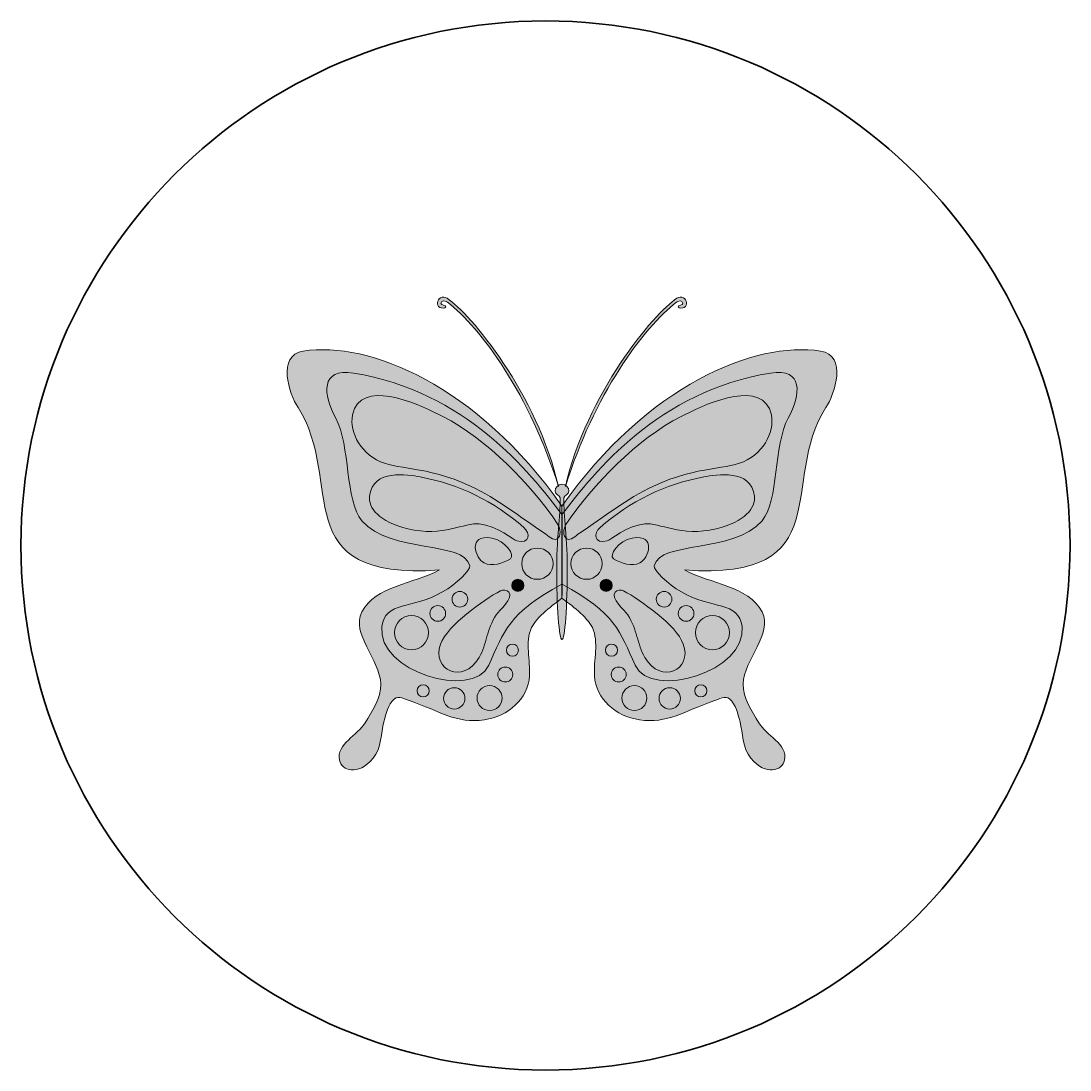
# Model space of a CAD drawing. Header units: inches. Extents: x 29 to 494, y -196 to -15.
# Drawn here: x 409 to 494, y -188.5 to -103.5 of the extents above; entities that cross this region are included whole.
import ezdxf

# ---------------------------------------------------------------- set-up
doc = ezdxf.new("R2010")
doc.units = ezdxf.units.IN
doc.header["$MEASUREMENT"] = 0
doc.layers.add('Layer 1', color=7, linetype='Continuous')

msp = doc.modelspace()

# ---------------------------------------------------------------- hatches: boundary and pattern name
at = {"layer": 'Layer 1'}
h = msp.add_hatch(color=7, dxfattribs=at)
edge = h.paths.add_edge_path()
edge.add_spline(control_points=[(453.139, -141.181), (454.795, -133.748), (460.295, -127.12), (462.158, -125.941), (462.281, -125.863), (462.526, -125.787), (462.69, -125.897), (462.973, -126.089), (463.056, -126.483), (462.74, -126.68), (462.634, -126.745), (462.289, -126.819), (462.268, -126.629), (462.246, -126.436), (462.655, -126.541), (462.647, -126.369), (462.629, -126.009), (462.209, -126.18), (462.122, -126.247), (459.457, -128.307), (455.392, -133.834), (453.139, -141.181), (453.139, -141.181), (453.139, -141.181), (453.139, -141.181)], knot_values=[0, 0, 0, 0, 1, 1, 1, 2, 2, 2, 3, 3, 3, 4, 4, 4, 5, 5, 5, 6, 6, 6, 7, 7, 7, 8, 8, 8, 8], degree=3, periodic=1)
edge = h.paths.add_edge_path()
edge.add_spline(control_points=[(452.55, -141.181), (450.895, -133.748), (445.395, -127.12), (443.531, -125.941), (443.408, -125.863), (443.163, -125.787), (442.999, -125.897), (442.716, -126.089), (442.633, -126.483), (442.95, -126.68), (443.055, -126.745), (443.4, -126.819), (443.421, -126.629), (443.443, -126.436), (443.034, -126.541), (443.042, -126.369), (443.06, -126.009), (443.48, -126.18), (443.567, -126.247), (446.232, -128.307), (450.298, -133.834), (452.55, -141.181), (452.55, -141.181), (452.55, -141.181), (452.55, -141.181)], knot_values=[0, 0, 0, 0, 1, 1, 1, 2, 2, 2, 3, 3, 3, 4, 4, 4, 5, 5, 5, 6, 6, 6, 7, 7, 7, 8, 8, 8, 8], degree=3, periodic=1)
h = msp.add_hatch(color=7, dxfattribs=at)
edge = h.paths.add_edge_path()
edge.add_spline(control_points=[(452.845, -142.779), (445.913, -132.963), (437.24, -129.393), (431.885, -130.22), (429.703, -130.557), (430.734, -133.677), (431.461, -134.802), (435.287, -140.722), (430.325, -148.822), (442.917, -147.955), (440.823, -149.086), (437.724, -149.233), (436.637, -151.349), (435.715, -153.143), (438.108, -155.188), (438.165, -157.204), (438.197, -158.333), (437.458, -159.366), (436.892, -160.344), (436.321, -161.33), (434.535, -162.054), (434.813, -163.375), (434.988, -164.206), (436.298, -164.688), (437.543, -163.204), (438.238, -162.375), (438.181, -161.148), (438.419, -160.259), (438.607, -159.559), (438.733, -158.882), (439.268, -158.392), (439.583, -158.103), (440.135, -158.424), (440.541, -158.562), (442.919, -159.371), (444.276, -160.438), (446.565, -160.089), (448.488, -159.796), (450.092, -158.442), (450.214, -156.525), (450.293, -155.296), (449.832, -153.791), (450.384, -152.622), (450.796, -151.749), (452.17, -150.747), (452.845, -150.246), (452.805, -148.081), (452.845, -145.268), (452.845, -142.779), (452.845, -142.779), (452.845, -142.779), (452.845, -142.779)], knot_values=[0, 0, 0, 0, 1, 1, 1, 2, 2, 2, 3, 3, 3, 4, 4, 4, 5, 5, 5, 6, 6, 6, 7, 7, 7, 8, 8, 8, 9, 9, 9, 10, 10, 10, 11, 11, 11, 12, 12, 12, 13, 13, 13, 14, 14, 14, 15, 15, 15, 16, 16, 16, 17, 17, 17, 17], degree=3, periodic=1)
h = msp.add_hatch(color=7, dxfattribs=at)
edge = h.paths.add_edge_path()
edge.add_spline(control_points=[(452.845, -142.779), (459.776, -132.963), (468.45, -129.393), (473.804, -130.22), (475.987, -130.557), (474.955, -133.677), (474.228, -134.802), (470.402, -140.722), (475.364, -148.822), (462.773, -147.955), (464.866, -149.086), (467.965, -149.233), (469.052, -151.349), (469.974, -153.143), (467.582, -155.188), (467.525, -157.204), (467.493, -158.333), (468.232, -159.366), (468.797, -160.344), (469.368, -161.33), (471.154, -162.054), (470.876, -163.375), (470.702, -164.206), (469.391, -164.688), (468.146, -163.204), (467.451, -162.375), (467.508, -161.148), (467.27, -160.259), (467.083, -159.559), (466.956, -158.882), (466.421, -158.392), (466.106, -158.103), (465.554, -158.424), (465.149, -158.562), (462.77, -159.371), (461.413, -160.438), (459.124, -160.089), (457.201, -159.796), (455.597, -158.442), (455.475, -156.525), (455.397, -155.296), (455.857, -153.791), (455.305, -152.622), (454.893, -151.749), (453.519, -150.747), (452.845, -150.246), (452.884, -148.081), (452.845, -145.268), (452.845, -142.779), (452.845, -142.779), (452.845, -142.779), (452.845, -142.779)], knot_values=[0, 0, 0, 0, 1, 1, 1, 2, 2, 2, 3, 3, 3, 4, 4, 4, 5, 5, 5, 6, 6, 6, 7, 7, 7, 8, 8, 8, 9, 9, 9, 10, 10, 10, 11, 11, 11, 12, 12, 12, 13, 13, 13, 14, 14, 14, 15, 15, 15, 16, 16, 16, 17, 17, 17, 17], degree=3, periodic=1)
h = msp.add_hatch(color=7, dxfattribs=at)
edge = h.paths.add_edge_path()
edge.add_spline(control_points=[(452.522, -144.274), (450.313, -140.987), (446.774, -137.358), (443.187, -135.516), (441.584, -134.693), (437.146, -132.527), (436.043, -134.882), (435.436, -136.178), (436.142, -138.107), (437.829, -139.031), (439.427, -139.906), (441.696, -139.424), (445.435, -141.163), (447.648, -142.192), (449.445, -143.669), (451.427, -144.966), (451.743, -145.173), (452.144, -145.629), (452.464, -145.427), (452.789, -145.221), (452.736, -144.593), (452.522, -144.274), (452.522, -144.274), (452.522, -144.274), (452.522, -144.274)], knot_values=[0, 0, 0, 0, 1, 1, 1, 2, 2, 2, 3, 3, 3, 4, 4, 4, 5, 5, 5, 6, 6, 6, 7, 7, 7, 8, 8, 8, 8], degree=3, periodic=1)
h = msp.add_hatch(color=7, dxfattribs=at)
edge = h.paths.add_edge_path()
edge.add_spline(control_points=[(453.167, -144.274), (455.377, -140.987), (458.915, -137.358), (462.502, -135.516), (464.105, -134.693), (468.543, -132.527), (469.647, -134.882), (470.254, -136.178), (469.547, -138.107), (467.86, -139.031), (466.263, -139.906), (463.994, -139.424), (460.255, -141.163), (458.042, -142.192), (456.244, -143.669), (454.262, -144.966), (453.946, -145.173), (453.545, -145.629), (453.225, -145.427), (452.9, -145.221), (452.953, -144.593), (453.167, -144.274), (453.167, -144.274), (453.167, -144.274), (453.167, -144.274)], knot_values=[0, 0, 0, 0, 1, 1, 1, 2, 2, 2, 3, 3, 3, 4, 4, 4, 5, 5, 5, 6, 6, 6, 7, 7, 7, 8, 8, 8, 8], degree=3, periodic=1)
h = msp.add_hatch(color=7, dxfattribs=at)
edge = h.paths.add_edge_path()
edge.add_spline(control_points=[(449.756, -144.505), (447.337, -142.406), (444.509, -140.972), (441.344, -140.414), (440.338, -140.236), (437.529, -139.73), (437.253, -141.97), (437.136, -142.914), (438.022, -144.059), (440.364, -144.62), (443.187, -145.296), (444.983, -144.09), (446.126, -144.217), (447.626, -144.383), (448.931, -145.537), (449.18, -145.6), (450.291, -145.877), (450.276, -144.956), (449.756, -144.505), (449.756, -144.505), (449.756, -144.505), (449.756, -144.505)], knot_values=[0, 0, 0, 0, 1, 1, 1, 2, 2, 2, 3, 3, 3, 4, 4, 4, 5, 5, 5, 6, 6, 6, 7, 7, 7, 7], degree=3, periodic=1)
h = msp.add_hatch(color=7, dxfattribs=at)
edge = h.paths.add_edge_path()
edge.add_spline(control_points=[(455.933, -144.505), (458.352, -142.406), (461.18, -140.972), (464.346, -140.414), (465.351, -140.236), (468.16, -139.73), (468.437, -141.97), (468.553, -142.914), (467.667, -144.059), (465.325, -144.62), (462.502, -145.296), (460.706, -144.09), (459.563, -144.217), (458.063, -144.383), (456.758, -145.537), (456.509, -145.6), (455.398, -145.877), (455.413, -144.956), (455.933, -144.505), (455.933, -144.505), (455.933, -144.505), (455.933, -144.505)], knot_values=[0, 0, 0, 0, 1, 1, 1, 2, 2, 2, 3, 3, 3, 4, 4, 4, 5, 5, 5, 6, 6, 6, 7, 7, 7, 7], degree=3, periodic=1)
h = msp.add_hatch(color=7, dxfattribs=at)
edge = h.paths.add_edge_path()
edge.add_spline(control_points=[(452.995, -142.119), (452.924, -142.974), (453.273, -145.128), (453.273, -147.666), (453.273, -150.938), (453.081, -153.591), (452.845, -153.591), (452.608, -153.591), (452.416, -150.938), (452.416, -147.666), (452.416, -145.128), (452.765, -142.974), (452.694, -142.119), (452.673, -141.872), (452.281, -141.834), (452.281, -141.575), (452.281, -141.264), (452.533, -141.011), (452.845, -141.011), (453.156, -141.011), (453.408, -141.264), (453.408, -141.575), (453.408, -141.834), (453.016, -141.872), (452.995, -142.119), (452.995, -142.119), (452.995, -142.119), (452.995, -142.119)], knot_values=[0, 0, 0, 0, 1, 1, 1, 2, 2, 2, 3, 3, 3, 4, 4, 4, 5, 5, 5, 6, 6, 6, 7, 7, 7, 8, 8, 8, 9, 9, 9, 9], degree=3, periodic=1)
h = msp.add_hatch(color=7, dxfattribs=at)
edge = h.paths.add_edge_path()
edge.add_spline(control_points=[(447.163, -145.369), (445.093, -145.001), (445.867, -147.068), (446.529, -147.386), (447.179, -147.697), (448.049, -147.418), (448.661, -147.04), (449.099, -146.77), (448.238, -145.56), (447.163, -145.369), (447.163, -145.369), (447.163, -145.369), (447.163, -145.369)], knot_values=[0, 0, 0, 0, 1, 1, 1, 2, 2, 2, 3, 3, 3, 4, 4, 4, 4], degree=3, periodic=1)
h = msp.add_hatch(color=7, dxfattribs=at)
edge = h.paths.add_edge_path()
edge.add_spline(control_points=[(458.526, -145.369), (460.596, -145.001), (459.823, -147.068), (459.16, -147.386), (458.511, -147.697), (457.641, -147.418), (457.028, -147.04), (456.591, -146.77), (457.451, -145.56), (458.526, -145.369), (458.526, -145.369), (458.526, -145.369), (458.526, -145.369)], knot_values=[0, 0, 0, 0, 1, 1, 1, 2, 2, 2, 3, 3, 3, 4, 4, 4, 4], degree=3, periodic=1)
h = msp.add_hatch(color=7, dxfattribs=at)
edge = h.paths.add_edge_path()
edge.add_spline(control_points=[(450.851, -146.176), (451.551, -146.176), (452.118, -146.744), (452.118, -147.443), (452.118, -148.143), (451.551, -148.711), (450.851, -148.711), (450.151, -148.711), (449.583, -148.143), (449.583, -147.443), (449.583, -146.743), (450.151, -146.176), (450.851, -146.176), (450.851, -146.176), (450.851, -146.176), (450.851, -146.176)], knot_values=[0, 0, 0, 0, 1, 1, 1, 2, 2, 2, 3, 3, 3, 4, 4, 4, 5, 5, 5, 5], degree=3, periodic=1)
h = msp.add_hatch(color=7, dxfattribs=at)
edge = h.paths.add_edge_path()
edge.add_spline(control_points=[(454.839, -146.176), (454.138, -146.176), (453.571, -146.743), (453.571, -147.443), (453.571, -148.143), (454.139, -148.711), (454.838, -148.711), (455.538, -148.711), (456.106, -148.143), (456.106, -147.443), (456.106, -146.744), (455.538, -146.176), (454.839, -146.176), (454.839, -146.176), (454.839, -146.176), (454.839, -146.176)], knot_values=[0, 0, 0, 0, 1, 1, 1, 2, 2, 2, 3, 3, 3, 4, 4, 4, 5, 5, 5, 5], degree=3, periodic=1)
h = msp.add_hatch(color=7, dxfattribs=at)
edge = h.paths.add_edge_path()
edge.add_spline(control_points=[(449.266, -148.711), (449.537, -148.711), (449.756, -148.93), (449.756, -149.201), (449.756, -149.471), (449.537, -149.691), (449.266, -149.691), (448.996, -149.691), (448.776, -149.471), (448.776, -149.201), (448.776, -148.93), (448.996, -148.711), (449.266, -148.711), (449.266, -148.711), (449.266, -148.711), (449.266, -148.711)], knot_values=[0, 0, 0, 0, 1, 1, 1, 2, 2, 2, 3, 3, 3, 4, 4, 4, 5, 5, 5, 5], degree=3, periodic=1)
h = msp.add_hatch(color=7, dxfattribs=at)
edge = h.paths.add_edge_path()
edge.add_spline(control_points=[(456.423, -148.711), (456.153, -148.711), (455.933, -148.93), (455.933, -149.201), (455.933, -149.471), (456.153, -149.691), (456.423, -149.691), (456.693, -149.691), (456.913, -149.471), (456.913, -149.201), (456.913, -148.93), (456.693, -148.711), (456.423, -148.711), (456.423, -148.711), (456.423, -148.711), (456.423, -148.711)], knot_values=[0, 0, 0, 0, 1, 1, 1, 2, 2, 2, 3, 3, 3, 4, 4, 4, 5, 5, 5, 5], degree=3, periodic=1)
h = msp.add_hatch(color=7, dxfattribs=at)
edge = h.paths.add_edge_path()
edge.add_spline(control_points=[(447.855, -149.633), (446.49, -150.41), (443.591, -152.386), (443.014, -153.955), (442.238, -156.069), (444.854, -157.269), (446.126, -155.049), (446.765, -153.934), (446.741, -152.798), (447.509, -151.592), (447.734, -151.239), (448.954, -150.23), (448.546, -149.748), (448.395, -149.57), (448.058, -149.517), (447.855, -149.633), (447.855, -149.633), (447.855, -149.633), (447.855, -149.633)], knot_values=[0, 0, 0, 0, 1, 1, 1, 2, 2, 2, 3, 3, 3, 4, 4, 4, 5, 5, 5, 6, 6, 6, 6], degree=3, periodic=1)
h = msp.add_hatch(color=7, dxfattribs=at)
edge = h.paths.add_edge_path()
edge.add_spline(control_points=[(457.835, -149.633), (459.2, -150.41), (462.099, -152.386), (462.675, -153.955), (463.452, -156.069), (460.835, -157.269), (459.563, -155.049), (458.924, -153.934), (458.948, -152.798), (458.18, -151.592), (457.956, -151.239), (456.736, -150.23), (457.143, -149.748), (457.294, -149.57), (457.632, -149.517), (457.835, -149.633), (457.835, -149.633), (457.835, -149.633), (457.835, -149.633)], knot_values=[0, 0, 0, 0, 1, 1, 1, 2, 2, 2, 3, 3, 3, 4, 4, 4, 5, 5, 5, 6, 6, 6, 6], degree=3, periodic=1)
h = msp.add_hatch(color=7, dxfattribs=at)
edge = h.paths.add_edge_path()
edge.add_spline(control_points=[(444.57, -149.691), (444.92, -149.691), (445.204, -149.974), (445.204, -150.324), (445.204, -150.674), (444.92, -150.958), (444.57, -150.958), (444.22, -150.958), (443.936, -150.674), (443.936, -150.324), (443.936, -149.974), (444.22, -149.691), (444.57, -149.691), (444.57, -149.691), (444.57, -149.691), (444.57, -149.691)], knot_values=[0, 0, 0, 0, 1, 1, 1, 2, 2, 2, 3, 3, 3, 4, 4, 4, 5, 5, 5, 5], degree=3, periodic=1)
h = msp.add_hatch(color=7, dxfattribs=at)
edge = h.paths.add_edge_path()
edge.add_spline(control_points=[(461.119, -149.691), (460.769, -149.691), (460.485, -149.974), (460.485, -150.324), (460.485, -150.674), (460.769, -150.958), (461.119, -150.958), (461.469, -150.958), (461.753, -150.674), (461.753, -150.324), (461.753, -149.974), (461.469, -149.691), (461.119, -149.691), (461.119, -149.691), (461.119, -149.691), (461.119, -149.691)], knot_values=[0, 0, 0, 0, 1, 1, 1, 2, 2, 2, 3, 3, 3, 4, 4, 4, 5, 5, 5, 5], degree=3, periodic=1)
h = msp.add_hatch(color=7, dxfattribs=at)
edge = h.paths.add_edge_path()
edge.add_spline(control_points=[(442.784, -150.843), (443.134, -150.843), (443.418, -151.127), (443.418, -151.477), (443.418, -151.827), (443.134, -152.111), (442.784, -152.111), (442.434, -152.111), (442.15, -151.827), (442.15, -151.477), (442.15, -151.127), (442.434, -150.843), (442.784, -150.843), (442.784, -150.843), (442.784, -150.843), (442.784, -150.843)], knot_values=[0, 0, 0, 0, 1, 1, 1, 2, 2, 2, 3, 3, 3, 4, 4, 4, 5, 5, 5, 5], degree=3, periodic=1)
h = msp.add_hatch(color=7, dxfattribs=at)
edge = h.paths.add_edge_path()
edge.add_spline(control_points=[(462.905, -150.843), (462.555, -150.843), (462.271, -151.127), (462.271, -151.477), (462.271, -151.827), (462.555, -152.111), (462.905, -152.111), (463.255, -152.111), (463.539, -151.827), (463.539, -151.477), (463.539, -151.127), (463.255, -150.843), (462.905, -150.843), (462.905, -150.843), (462.905, -150.843), (462.905, -150.843)], knot_values=[0, 0, 0, 0, 1, 1, 1, 2, 2, 2, 3, 3, 3, 4, 4, 4, 5, 5, 5, 5], degree=3, periodic=1)
h = msp.add_hatch(color=7, dxfattribs=at)
edge = h.paths.add_edge_path()
edge.add_spline(control_points=[(440.652, -151.65), (441.416, -151.65), (442.035, -152.269), (442.035, -153.033), (442.035, -153.796), (441.416, -154.415), (440.652, -154.415), (439.888, -154.415), (439.269, -153.796), (439.269, -153.033), (439.269, -152.269), (439.888, -151.65), (440.652, -151.65), (440.652, -151.65), (440.652, -151.65), (440.652, -151.65)], knot_values=[0, 0, 0, 0, 1, 1, 1, 2, 2, 2, 3, 3, 3, 4, 4, 4, 5, 5, 5, 5], degree=3, periodic=1)
h = msp.add_hatch(color=7, dxfattribs=at)
edge = h.paths.add_edge_path()
edge.add_spline(control_points=[(465.037, -151.65), (464.274, -151.65), (463.654, -152.269), (463.654, -153.033), (463.654, -153.796), (464.274, -154.415), (465.037, -154.415), (465.801, -154.415), (466.42, -153.796), (466.42, -153.033), (466.42, -152.269), (465.801, -151.65), (465.037, -151.65), (465.037, -151.65), (465.037, -151.65), (465.037, -151.65)], knot_values=[0, 0, 0, 0, 1, 1, 1, 2, 2, 2, 3, 3, 3, 4, 4, 4, 5, 5, 5, 5], degree=3, periodic=1)

# ---------------------------------------------------------------- linework, layer by layer
at = {"layer": 'Layer 1', "color": 250, "lineweight": 35}
msp.add_open_spline([(494.009, -145.97), (494.009, -169.442), (474.982, -188.47), (451.509, -188.47), (428.037, -188.47), (409.009, -169.442), (409.009, -145.97), (409.009, -122.498), (428.037, -103.47), (451.509, -103.47), (474.982, -103.47), (494.009, -122.498), (494.009, -145.97)], degree=3, knots=[0, 0, 0, 0, 1, 1, 1, 2, 2, 2, 3, 3, 3, 4, 4, 4, 4], dxfattribs=at)
at = {"layer": 'Layer 1', "lineweight": 0}
for points, knots in [([(452.55, -141.181), (450.895, -133.748), (445.395, -127.12), (443.531, -125.941), (443.408, -125.863), (443.163, -125.787), (442.999, -125.897), (442.716, -126.089), (442.633, -126.483), (442.95, -126.68), (443.055, -126.745), (443.4, -126.819), (443.421, -126.629), (443.443, -126.436), (443.034, -126.541), (443.042, -126.369), (443.06, -126.009), (443.48, -126.18), (443.567, -126.247), (446.232, -128.307), (450.298, -133.834), (452.55, -141.181), (452.55, -141.181), (452.55, -141.181), (452.55, -141.181)], [0, 0, 0, 0, 1, 1, 1, 2, 2, 2, 3, 3, 3, 4, 4, 4, 5, 5, 5, 6, 6, 6, 7, 7, 7, 8, 8, 8, 8]), ([(453.139, -141.181), (454.795, -133.748), (460.295, -127.12), (462.158, -125.941), (462.281, -125.863), (462.526, -125.787), (462.69, -125.897), (462.973, -126.089), (463.056, -126.483), (462.74, -126.68), (462.634, -126.745), (462.289, -126.819), (462.268, -126.629), (462.246, -126.436), (462.655, -126.541), (462.647, -126.369), (462.629, -126.009), (462.209, -126.18), (462.122, -126.247), (459.457, -128.307), (455.392, -133.834), (453.139, -141.181), (453.139, -141.181), (453.139, -141.181), (453.139, -141.181)], [0, 0, 0, 0, 1, 1, 1, 2, 2, 2, 3, 3, 3, 4, 4, 4, 5, 5, 5, 6, 6, 6, 7, 7, 7, 8, 8, 8, 8]), ([(452.845, -142.779), (445.913, -132.963), (437.24, -129.393), (431.885, -130.22), (429.703, -130.557), (430.734, -133.677), (431.461, -134.802), (435.287, -140.722), (430.325, -148.822), (442.917, -147.955), (440.823, -149.086), (437.724, -149.233), (436.637, -151.349), (435.715, -153.143), (438.108, -155.188), (438.165, -157.204), (438.197, -158.333), (437.458, -159.366), (436.892, -160.344), (436.321, -161.33), (434.535, -162.054), (434.813, -163.375), (434.988, -164.206), (436.298, -164.688), (437.543, -163.204), (438.238, -162.375), (438.181, -161.148), (438.419, -160.259), (438.607, -159.559), (438.733, -158.882), (439.268, -158.392), (439.583, -158.103), (440.135, -158.424), (440.541, -158.562), (442.919, -159.371), (444.276, -160.438), (446.565, -160.089), (448.488, -159.796), (450.092, -158.442), (450.214, -156.525), (450.293, -155.296), (449.832, -153.791), (450.384, -152.622), (450.796, -151.749), (452.17, -150.747), (452.845, -150.246), (452.805, -148.081), (452.845, -145.268), (452.845, -142.779), (452.845, -142.779), (452.845, -142.779), (452.845, -142.779)], [0, 0, 0, 0, 1, 1, 1, 2, 2, 2, 3, 3, 3, 4, 4, 4, 5, 5, 5, 6, 6, 6, 7, 7, 7, 8, 8, 8, 9, 9, 9, 10, 10, 10, 11, 11, 11, 12, 12, 12, 13, 13, 13, 14, 14, 14, 15, 15, 15, 16, 16, 16, 17, 17, 17, 17]), ([(452.845, -142.779), (459.776, -132.963), (468.45, -129.393), (473.804, -130.22), (475.987, -130.557), (474.955, -133.677), (474.228, -134.802), (470.402, -140.722), (475.364, -148.822), (462.773, -147.955), (464.866, -149.086), (467.965, -149.233), (469.052, -151.349), (469.974, -153.143), (467.582, -155.188), (467.525, -157.204), (467.493, -158.333), (468.232, -159.366), (468.797, -160.344), (469.368, -161.33), (471.154, -162.054), (470.876, -163.375), (470.702, -164.206), (469.391, -164.688), (468.146, -163.204), (467.451, -162.375), (467.508, -161.148), (467.27, -160.259), (467.083, -159.559), (466.956, -158.882), (466.421, -158.392), (466.106, -158.103), (465.554, -158.424), (465.149, -158.562), (462.77, -159.371), (461.413, -160.438), (459.124, -160.089), (457.201, -159.796), (455.597, -158.442), (455.475, -156.525), (455.397, -155.296), (455.857, -153.791), (455.305, -152.622), (454.893, -151.749), (453.519, -150.747), (452.845, -150.246), (452.884, -148.081), (452.845, -145.268), (452.845, -142.779), (452.845, -142.779), (452.845, -142.779), (452.845, -142.779)], [0, 0, 0, 0, 1, 1, 1, 2, 2, 2, 3, 3, 3, 4, 4, 4, 5, 5, 5, 6, 6, 6, 7, 7, 7, 8, 8, 8, 9, 9, 9, 10, 10, 10, 11, 11, 11, 12, 12, 12, 13, 13, 13, 14, 14, 14, 15, 15, 15, 16, 16, 16, 17, 17, 17, 17]), ([(452.831, -149.109), (452.819, -147.364), (452.839, -145.353), (452.844, -143.471), (450.262, -140.034), (444.977, -133.433), (435.958, -132.002), (433.245, -131.571), (433.483, -133.739), (434.516, -135.651), (435.718, -137.875), (435.248, -142.348), (436.637, -143.967), (438.958, -146.67), (444.882, -145.533), (445.377, -147.615), (445.457, -147.951), (444.287, -149.088), (443.171, -149.737), (440.727, -151.158), (438.489, -150.463), (438.249, -152.537), (437.828, -156.19), (445.626, -158.483), (446.905, -155.677), (448.134, -152.979), (448.528, -151.407), (452.831, -149.109), (452.831, -149.109), (452.831, -149.109), (452.831, -149.109)], [0, 0, 0, 0, 1, 1, 1, 2, 2, 2, 3, 3, 3, 4, 4, 4, 5, 5, 5, 6, 6, 6, 7, 7, 7, 8, 8, 8, 9, 9, 9, 10, 10, 10, 10]), ([(452.858, -149.109), (452.87, -147.364), (452.85, -145.353), (452.846, -143.471), (455.427, -140.034), (460.712, -133.433), (469.731, -132.002), (472.444, -131.571), (472.206, -133.739), (471.173, -135.651), (469.972, -137.875), (470.441, -142.348), (469.052, -143.967), (466.732, -146.67), (460.808, -145.533), (460.312, -147.615), (460.232, -147.951), (461.402, -149.088), (462.518, -149.737), (464.962, -151.158), (467.2, -150.463), (467.44, -152.537), (467.861, -156.19), (460.063, -158.483), (458.785, -155.677), (457.555, -152.979), (457.162, -151.407), (452.858, -149.109), (452.858, -149.109), (452.858, -149.109), (452.858, -149.109)], [0, 0, 0, 0, 1, 1, 1, 2, 2, 2, 3, 3, 3, 4, 4, 4, 5, 5, 5, 6, 6, 6, 7, 7, 7, 8, 8, 8, 9, 9, 9, 10, 10, 10, 10]), ([(452.522, -144.274), (450.313, -140.987), (446.774, -137.358), (443.187, -135.516), (441.584, -134.693), (437.146, -132.527), (436.043, -134.882), (435.436, -136.178), (436.142, -138.107), (437.829, -139.031), (439.427, -139.906), (441.696, -139.424), (445.435, -141.163), (447.648, -142.192), (449.445, -143.669), (451.427, -144.966), (451.743, -145.173), (452.144, -145.629), (452.464, -145.427), (452.789, -145.221), (452.736, -144.593), (452.522, -144.274), (452.522, -144.274), (452.522, -144.274), (452.522, -144.274)], [0, 0, 0, 0, 1, 1, 1, 2, 2, 2, 3, 3, 3, 4, 4, 4, 5, 5, 5, 6, 6, 6, 7, 7, 7, 8, 8, 8, 8]), ([(453.167, -144.274), (455.377, -140.987), (458.915, -137.358), (462.502, -135.516), (464.105, -134.693), (468.543, -132.527), (469.647, -134.882), (470.254, -136.178), (469.547, -138.107), (467.86, -139.031), (466.263, -139.906), (463.994, -139.424), (460.255, -141.163), (458.042, -142.192), (456.244, -143.669), (454.262, -144.966), (453.946, -145.173), (453.545, -145.629), (453.225, -145.427), (452.9, -145.221), (452.953, -144.593), (453.167, -144.274), (453.167, -144.274), (453.167, -144.274), (453.167, -144.274)], [0, 0, 0, 0, 1, 1, 1, 2, 2, 2, 3, 3, 3, 4, 4, 4, 5, 5, 5, 6, 6, 6, 7, 7, 7, 8, 8, 8, 8]), ([(449.756, -144.505), (447.337, -142.406), (444.509, -140.972), (441.344, -140.414), (440.338, -140.236), (437.529, -139.73), (437.253, -141.97), (437.136, -142.914), (438.022, -144.059), (440.364, -144.62), (443.187, -145.296), (444.983, -144.09), (446.126, -144.217), (447.626, -144.383), (448.931, -145.537), (449.18, -145.6), (450.291, -145.877), (450.276, -144.956), (449.756, -144.505), (449.756, -144.505), (449.756, -144.505), (449.756, -144.505)], [0, 0, 0, 0, 1, 1, 1, 2, 2, 2, 3, 3, 3, 4, 4, 4, 5, 5, 5, 6, 6, 6, 7, 7, 7, 7]), ([(455.933, -144.505), (458.352, -142.406), (461.18, -140.972), (464.346, -140.414), (465.351, -140.236), (468.16, -139.73), (468.437, -141.97), (468.553, -142.914), (467.667, -144.059), (465.325, -144.62), (462.502, -145.296), (460.706, -144.09), (459.563, -144.217), (458.063, -144.383), (456.758, -145.537), (456.509, -145.6), (455.398, -145.877), (455.413, -144.956), (455.933, -144.505), (455.933, -144.505), (455.933, -144.505), (455.933, -144.505)], [0, 0, 0, 0, 1, 1, 1, 2, 2, 2, 3, 3, 3, 4, 4, 4, 5, 5, 5, 6, 6, 6, 7, 7, 7, 7]), ([(452.995, -142.119), (452.924, -142.974), (453.273, -145.128), (453.273, -147.666), (453.273, -150.938), (453.081, -153.591), (452.845, -153.591), (452.608, -153.591), (452.416, -150.938), (452.416, -147.666), (452.416, -145.128), (452.765, -142.974), (452.694, -142.119), (452.673, -141.872), (452.281, -141.834), (452.281, -141.575), (452.281, -141.264), (452.533, -141.011), (452.845, -141.011), (453.156, -141.011), (453.408, -141.264), (453.408, -141.575), (453.408, -141.834), (453.016, -141.872), (452.995, -142.119), (452.995, -142.119), (452.995, -142.119), (452.995, -142.119)], [0, 0, 0, 0, 1, 1, 1, 2, 2, 2, 3, 3, 3, 4, 4, 4, 5, 5, 5, 6, 6, 6, 7, 7, 7, 8, 8, 8, 9, 9, 9, 9]), ([(447.163, -145.369), (445.093, -145.001), (445.867, -147.068), (446.529, -147.386), (447.179, -147.697), (448.049, -147.418), (448.661, -147.04), (449.099, -146.77), (448.238, -145.56), (447.163, -145.369), (447.163, -145.369), (447.163, -145.369), (447.163, -145.369)], [0, 0, 0, 0, 1, 1, 1, 2, 2, 2, 3, 3, 3, 4, 4, 4, 4]), ([(458.526, -145.369), (460.596, -145.001), (459.823, -147.068), (459.16, -147.386), (458.511, -147.697), (457.641, -147.418), (457.028, -147.04), (456.591, -146.77), (457.451, -145.56), (458.526, -145.369), (458.526, -145.369), (458.526, -145.369), (458.526, -145.369)], [0, 0, 0, 0, 1, 1, 1, 2, 2, 2, 3, 3, 3, 4, 4, 4, 4]), ([(450.851, -146.176), (451.551, -146.176), (452.118, -146.744), (452.118, -147.443), (452.118, -148.143), (451.551, -148.711), (450.851, -148.711), (450.151, -148.711), (449.583, -148.143), (449.583, -147.443), (449.583, -146.743), (450.151, -146.176), (450.851, -146.176), (450.851, -146.176), (450.851, -146.176), (450.851, -146.176)], [0, 0, 0, 0, 1, 1, 1, 2, 2, 2, 3, 3, 3, 4, 4, 4, 5, 5, 5, 5]), ([(454.839, -146.176), (454.138, -146.176), (453.571, -146.743), (453.571, -147.443), (453.571, -148.143), (454.139, -148.711), (454.838, -148.711), (455.538, -148.711), (456.106, -148.143), (456.106, -147.443), (456.106, -146.744), (455.538, -146.176), (454.839, -146.176), (454.839, -146.176), (454.839, -146.176), (454.839, -146.176)], [0, 0, 0, 0, 1, 1, 1, 2, 2, 2, 3, 3, 3, 4, 4, 4, 5, 5, 5, 5]), ([(449.266, -148.711), (449.537, -148.711), (449.756, -148.93), (449.756, -149.201), (449.756, -149.471), (449.537, -149.691), (449.266, -149.691), (448.996, -149.691), (448.776, -149.471), (448.776, -149.201), (448.776, -148.93), (448.996, -148.711), (449.266, -148.711), (449.266, -148.711), (449.266, -148.711), (449.266, -148.711)], [0, 0, 0, 0, 1, 1, 1, 2, 2, 2, 3, 3, 3, 4, 4, 4, 5, 5, 5, 5]), ([(456.423, -148.711), (456.153, -148.711), (455.933, -148.93), (455.933, -149.201), (455.933, -149.471), (456.153, -149.691), (456.423, -149.691), (456.693, -149.691), (456.913, -149.471), (456.913, -149.201), (456.913, -148.93), (456.693, -148.711), (456.423, -148.711), (456.423, -148.711), (456.423, -148.711), (456.423, -148.711)], [0, 0, 0, 0, 1, 1, 1, 2, 2, 2, 3, 3, 3, 4, 4, 4, 5, 5, 5, 5]), ([(447.855, -149.633), (446.49, -150.41), (443.591, -152.386), (443.014, -153.955), (442.238, -156.069), (444.854, -157.269), (446.126, -155.049), (446.765, -153.934), (446.741, -152.798), (447.509, -151.592), (447.734, -151.239), (448.954, -150.23), (448.546, -149.748), (448.395, -149.57), (448.058, -149.517), (447.855, -149.633), (447.855, -149.633), (447.855, -149.633), (447.855, -149.633)], [0, 0, 0, 0, 1, 1, 1, 2, 2, 2, 3, 3, 3, 4, 4, 4, 5, 5, 5, 6, 6, 6, 6]), ([(457.835, -149.633), (459.2, -150.41), (462.099, -152.386), (462.675, -153.955), (463.452, -156.069), (460.835, -157.269), (459.563, -155.049), (458.924, -153.934), (458.948, -152.798), (458.18, -151.592), (457.956, -151.239), (456.736, -150.23), (457.143, -149.748), (457.294, -149.57), (457.632, -149.517), (457.835, -149.633), (457.835, -149.633), (457.835, -149.633), (457.835, -149.633)], [0, 0, 0, 0, 1, 1, 1, 2, 2, 2, 3, 3, 3, 4, 4, 4, 5, 5, 5, 6, 6, 6, 6]), ([(444.57, -149.691), (444.92, -149.691), (445.204, -149.974), (445.204, -150.324), (445.204, -150.674), (444.92, -150.958), (444.57, -150.958), (444.22, -150.958), (443.936, -150.674), (443.936, -150.324), (443.936, -149.974), (444.22, -149.691), (444.57, -149.691), (444.57, -149.691), (444.57, -149.691), (444.57, -149.691)], [0, 0, 0, 0, 1, 1, 1, 2, 2, 2, 3, 3, 3, 4, 4, 4, 5, 5, 5, 5]), ([(461.119, -149.691), (460.769, -149.691), (460.485, -149.974), (460.485, -150.324), (460.485, -150.674), (460.769, -150.958), (461.119, -150.958), (461.469, -150.958), (461.753, -150.674), (461.753, -150.324), (461.753, -149.974), (461.469, -149.691), (461.119, -149.691), (461.119, -149.691), (461.119, -149.691), (461.119, -149.691)], [0, 0, 0, 0, 1, 1, 1, 2, 2, 2, 3, 3, 3, 4, 4, 4, 5, 5, 5, 5]), ([(442.784, -150.843), (443.134, -150.843), (443.418, -151.127), (443.418, -151.477), (443.418, -151.827), (443.134, -152.111), (442.784, -152.111), (442.434, -152.111), (442.15, -151.827), (442.15, -151.477), (442.15, -151.127), (442.434, -150.843), (442.784, -150.843), (442.784, -150.843), (442.784, -150.843), (442.784, -150.843)], [0, 0, 0, 0, 1, 1, 1, 2, 2, 2, 3, 3, 3, 4, 4, 4, 5, 5, 5, 5]), ([(462.905, -150.843), (462.555, -150.843), (462.271, -151.127), (462.271, -151.477), (462.271, -151.827), (462.555, -152.111), (462.905, -152.111), (463.255, -152.111), (463.539, -151.827), (463.539, -151.477), (463.539, -151.127), (463.255, -150.843), (462.905, -150.843), (462.905, -150.843), (462.905, -150.843), (462.905, -150.843)], [0, 0, 0, 0, 1, 1, 1, 2, 2, 2, 3, 3, 3, 4, 4, 4, 5, 5, 5, 5]), ([(440.652, -151.65), (441.416, -151.65), (442.035, -152.269), (442.035, -153.033), (442.035, -153.796), (441.416, -154.415), (440.652, -154.415), (439.888, -154.415), (439.269, -153.796), (439.269, -153.033), (439.269, -152.269), (439.888, -151.65), (440.652, -151.65), (440.652, -151.65), (440.652, -151.65), (440.652, -151.65)], [0, 0, 0, 0, 1, 1, 1, 2, 2, 2, 3, 3, 3, 4, 4, 4, 5, 5, 5, 5]), ([(465.037, -151.65), (464.274, -151.65), (463.654, -152.269), (463.654, -153.033), (463.654, -153.796), (464.274, -154.415), (465.037, -154.415), (465.801, -154.415), (466.42, -153.796), (466.42, -153.033), (466.42, -152.269), (465.801, -151.65), (465.037, -151.65), (465.037, -151.65), (465.037, -151.65), (465.037, -151.65)], [0, 0, 0, 0, 1, 1, 1, 2, 2, 2, 3, 3, 3, 4, 4, 4, 5, 5, 5, 5]), ([(448.827, -153.966), (449.099, -153.966), (449.319, -154.186), (449.319, -154.457), (449.319, -154.728), (449.099, -154.948), (448.827, -154.948), (448.556, -154.948), (448.336, -154.728), (448.336, -154.457), (448.336, -154.186), (448.556, -153.966), (448.827, -153.966), (448.827, -153.966), (448.827, -153.966), (448.827, -153.966)], [0, 0, 0, 0, 1, 1, 1, 2, 2, 2, 3, 3, 3, 4, 4, 4, 5, 5, 5, 5]), ([(456.862, -153.966), (456.591, -153.966), (456.371, -154.186), (456.371, -154.457), (456.371, -154.728), (456.591, -154.948), (456.862, -154.948), (457.133, -154.948), (457.353, -154.728), (457.353, -154.457), (457.353, -154.186), (457.133, -153.966), (456.862, -153.966), (456.862, -153.966), (456.862, -153.966), (456.862, -153.966)], [0, 0, 0, 0, 1, 1, 1, 2, 2, 2, 3, 3, 3, 4, 4, 4, 5, 5, 5, 5]), ([(448.249, -155.816), (448.584, -155.816), (448.856, -156.087), (448.856, -156.423), (448.856, -156.758), (448.584, -157.03), (448.249, -157.03), (447.914, -157.03), (447.642, -156.758), (447.642, -156.423), (447.642, -156.087), (447.914, -155.816), (448.249, -155.816), (448.249, -155.816), (448.249, -155.816), (448.249, -155.816)], [0, 0, 0, 0, 1, 1, 1, 2, 2, 2, 3, 3, 3, 4, 4, 4, 5, 5, 5, 5]), ([(457.44, -155.816), (457.105, -155.816), (456.833, -156.087), (456.833, -156.423), (456.833, -156.758), (457.105, -157.03), (457.44, -157.03), (457.775, -157.03), (458.047, -156.758), (458.047, -156.423), (458.047, -156.087), (457.775, -155.816), (457.44, -155.816), (457.44, -155.816), (457.44, -155.816), (457.44, -155.816)], [0, 0, 0, 0, 1, 1, 1, 2, 2, 2, 3, 3, 3, 4, 4, 4, 5, 5, 5, 5]), ([(441.6, -157.261), (441.872, -157.261), (442.092, -157.481), (442.092, -157.752), (442.092, -158.024), (441.872, -158.244), (441.6, -158.244), (441.329, -158.244), (441.109, -158.024), (441.109, -157.752), (441.109, -157.481), (441.329, -157.261), (441.6, -157.261), (441.6, -157.261), (441.6, -157.261), (441.6, -157.261)], [0, 0, 0, 0, 1, 1, 1, 2, 2, 2, 3, 3, 3, 4, 4, 4, 5, 5, 5, 5]), ([(444.115, -157.492), (444.594, -157.492), (444.983, -157.881), (444.983, -158.359), (444.983, -158.838), (444.594, -159.227), (444.115, -159.227), (443.636, -159.227), (443.248, -158.838), (443.248, -158.359), (443.248, -157.881), (443.636, -157.492), (444.115, -157.492), (444.115, -157.492), (444.115, -157.492), (444.115, -157.492)], [0, 0, 0, 0, 1, 1, 1, 2, 2, 2, 3, 3, 3, 4, 4, 4, 5, 5, 5, 5]), ([(446.977, -157.319), (447.536, -157.319), (447.989, -157.772), (447.989, -158.331), (447.989, -158.889), (447.536, -159.342), (446.977, -159.342), (446.419, -159.342), (445.965, -158.889), (445.965, -158.331), (445.965, -157.772), (446.419, -157.319), (446.977, -157.319), (446.977, -157.319), (446.977, -157.319), (446.977, -157.319)], [0, 0, 0, 0, 1, 1, 1, 2, 2, 2, 3, 3, 3, 4, 4, 4, 5, 5, 5, 5]), ([(458.712, -157.319), (458.153, -157.319), (457.7, -157.772), (457.7, -158.331), (457.7, -158.889), (458.153, -159.342), (458.712, -159.342), (459.271, -159.342), (459.724, -158.889), (459.724, -158.331), (459.724, -157.772), (459.271, -157.319), (458.712, -157.319), (458.712, -157.319), (458.712, -157.319), (458.712, -157.319)], [0, 0, 0, 0, 1, 1, 1, 2, 2, 2, 3, 3, 3, 4, 4, 4, 5, 5, 5, 5]), ([(461.574, -157.492), (461.095, -157.492), (460.707, -157.881), (460.707, -158.359), (460.707, -158.838), (461.095, -159.227), (461.574, -159.227), (462.053, -159.227), (462.441, -158.838), (462.441, -158.359), (462.441, -157.881), (462.053, -157.492), (461.574, -157.492), (461.574, -157.492), (461.574, -157.492), (461.574, -157.492)], [0, 0, 0, 0, 1, 1, 1, 2, 2, 2, 3, 3, 3, 4, 4, 4, 5, 5, 5, 5]), ([(464.089, -157.261), (463.818, -157.261), (463.597, -157.481), (463.597, -157.752), (463.597, -158.024), (463.818, -158.244), (464.089, -158.244), (464.36, -158.244), (464.58, -158.024), (464.58, -157.752), (464.58, -157.481), (464.36, -157.261), (464.089, -157.261), (464.089, -157.261), (464.089, -157.261), (464.089, -157.261)], [0, 0, 0, 0, 1, 1, 1, 2, 2, 2, 3, 3, 3, 4, 4, 4, 5, 5, 5, 5])]:
    msp.add_open_spline(points, degree=3, knots=knots, dxfattribs=at)

doc.saveas('drawing.dxf')
